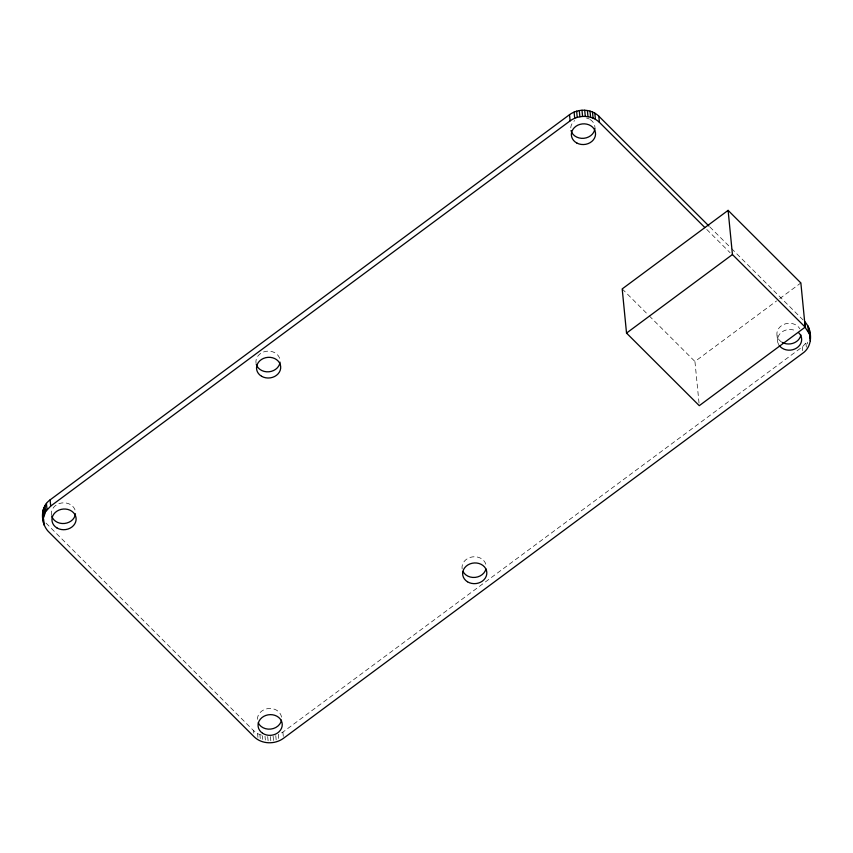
<?xml version="1.0" encoding="UTF-8"?>
<svg xmlns="http://www.w3.org/2000/svg" width="853" height="853" viewBox="0 0 853 853"><rect width="100%" height="100%" fill="white"/><g stroke="black" fill="none" stroke-linecap="round" stroke-linejoin="round"><path stroke-width="0.64" stroke-dasharray="4.26 3.2" d="M278.664 738.431L278.302 734.721L282.887 732.119L802.3 346.936L807.396 341.392L807.631 343.866M699.023 403.064L694.939 361.491L776.582 300.949M779.749 298.593L800.86 282.951M46.019 523.092L253.586 730.648L257.585 733.687L264.131 736.107M709.867 226.962L730.573 247.626M731.511 248.564L803.036 319.918M706.764 229.446L730.083 252.712M622.2 288.911L648.312 314.97M649.24 315.898L694.939 361.491M805.978 343.418L806.341 347.128M802.3 346.936L802.662 350.647M777.083 335.922L777.691 342.106M282.887 732.119L283.367 737.067M275.764 735.627L276.244 740.575M273.12 736.246L273.6 741.193M270.412 736.565L270.891 741.513M267.693 736.587L268.173 741.534M265.006 736.299L265.368 740.009M262.393 735.712L262.756 739.423M259.909 734.838L260.272 738.549M257.585 733.687L257.947 737.397M253.586 730.648L253.831 733.122M256.071 363.506A12.113 10.343 -5.6 0 1 265.997 351.319A12.113 10.343 -5.6 0 1 279.944 359.454M778.693 344.644A12.113 10.343 -5.6 0 1 781.636 332.212A12.113 10.343 -5.6 0 1 796.339 331.06M570.753 127.886A12.113 10.343 -5.6 0 1 574.666 120.593M586.48 118.034A12.113 10.343 -5.6 0 1 589.348 119.1M590.201 119.591A12.113 10.343 -5.6 0 1 594.936 127.236M462.134 568.866A12.113 10.343 -5.6 0 1 472.434 556.892A12.113 10.343 -5.6 0 1 486.103 565.347M781.348 341.882A12.113 10.343 -5.6 0 1 781.433 325.729A12.113 10.343 -5.6 0 1 799.847 328.81M51.511 515.276A12.113 10.343 -5.6 0 1 61.352 503.035A12.113 10.343 -5.6 0 1 75.352 511.086M257.446 719.324A12.113 10.343 -5.6 0 1 270.369 708.459A12.113 10.343 -5.6 0 1 281.501 720.103"/><path stroke-width="1.28" d="M810.35 338.524L809.422 333.971L805.531 327.978L804.923 321.794C812.557 330.324 812.877 346.147 802.908 353.121L283.484 738.303C274.933 744.594 261.946 744.37 254.194 736.832L48.077 531.206C40.443 522.676 40.123 506.853 50.092 499.879L569.516 114.697C578.067 108.406 591.054 108.63 598.806 116.168L708.928 226.024M42.714 512.141L43.546 522.964M43.322 518.325L45.604 511.608L50.7 506.064L570.113 120.881C578.675 114.59 591.662 114.814 599.414 122.352L704.898 227.591M728.11 210.371L622.2 288.911L626.529 333.086L699.279 405.665L805.189 327.125L800.86 282.951L728.11 210.371L732.439 254.546L805.189 327.125M626.529 333.086L732.439 254.546M809.454 330.036L810.286 340.859M42.65 514.476L42.938 516.779M808.815 327.787L809.422 333.971M807.834 325.643L808.441 331.828M598.806 116.168L599.414 122.352M594.808 113.129L595.415 119.313M592.494 111.978L593.091 118.162M589.999 111.103L590.607 117.287M587.386 110.517L587.994 116.701M584.7 110.229L585.307 116.413M581.981 110.25L582.588 116.434M579.283 110.57L579.88 116.754M576.639 111.189L577.236 117.373M574.101 112.095L574.698 118.279M569.516 114.697L570.113 120.881M50.092 499.879L50.7 506.064M46.414 503.398L47.022 509.582M45.006 505.424L45.604 511.608M43.898 507.578L44.505 513.762M43.13 509.827L43.738 516.012M43.578 519.029L44.185 525.213M280.051 362.152A12.113 10.343 -5.6 0 1 268.962 371.78A12.113 10.343 -5.6 0 1 256.295 364.38M798.707 332.787A12.113 10.343 -5.6 0 1 796.681 348.013A12.113 10.343 -5.6 0 1 779.194 345.422M594.936 128.131A12.113 10.343 -5.6 0 1 583.91 138.293A12.113 10.343 -5.6 0 1 571.03 130.562M485.954 568.94A12.113 10.343 -5.6 0 1 475.281 577.385A12.113 10.343 -5.6 0 1 462.976 571.446M800.914 334.941A12.113 10.343 -5.6 0 1 782.19 342.394M75.48 513.783A12.113 10.343 -5.6 0 1 64.455 523.475A12.113 10.343 -5.6 0 1 51.734 516.15M281.501 720.103A12.113 10.343 -5.6 0 1 270.827 729.07A12.113 10.343 -5.6 0 1 258.256 722.832M261.594 376.28A12.113 10.343 -5.6 0 0 280.658 368.336A12.113 10.343 -5.6 0 0 263.588 358.377A12.113 10.343 -5.6 0 0 261.594 376.28M576.959 143.101A12.113 10.343 -5.6 0 0 595.543 134.316A12.113 10.343 -5.6 0 0 577.865 125.156A12.113 10.343 -5.6 0 0 576.959 143.101M467.444 581.757A12.113 10.343 -5.6 0 0 486.743 574.24A12.113 10.343 -5.6 0 0 470.003 563.886A12.113 10.343 -5.6 0 0 467.444 581.757M262.553 733.249A12.113 10.343 -5.6 0 0 282.108 726.287A12.113 10.343 -5.6 0 0 265.805 715.443A12.113 10.343 -5.6 0 0 262.553 733.249M57.076 528.018A12.113 10.343 -5.6 0 0 76.088 519.967A12.113 10.343 -5.6 0 0 58.942 510.105A12.113 10.343 -5.6 0 0 57.076 528.018"/></g></svg>
